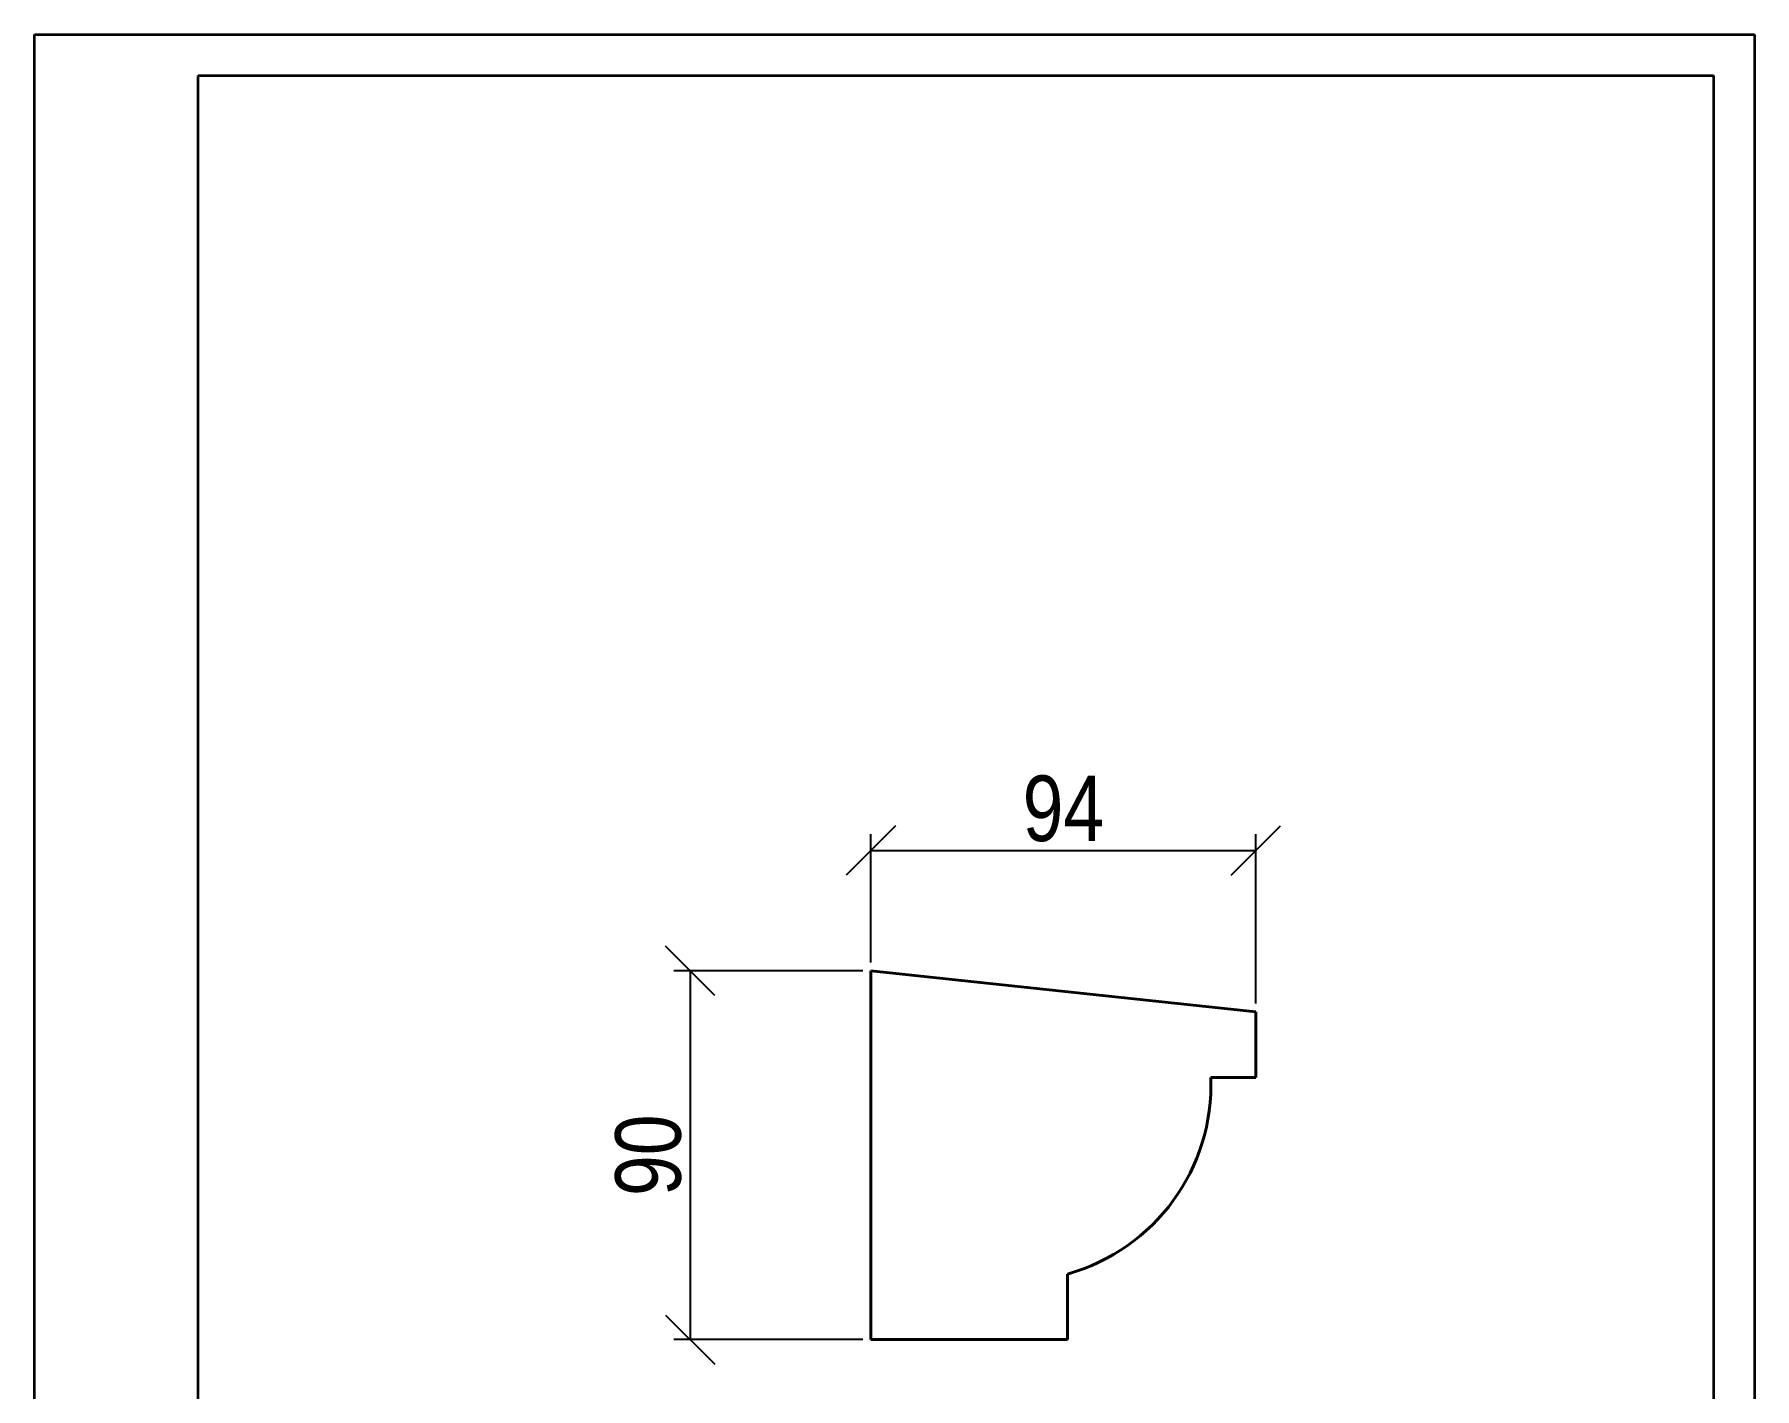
# Model space of a CAD drawing. Header units: millimetres. Extents: x 0 to 420, y 0 to 594.
# Drawn here: x 0 to 420, y 263.5 to 594 of the extents above; entities that cross this region are included whole.
import ezdxf

# ---------------------------------------------------------------- set-up
doc = ezdxf.new("R2010")
doc.units = ezdxf.units.MM
doc.layers.get('0').update_dxf_attribs({"lineweight": 35})
doc.layers.add('архио', color=252, linetype='Continuous', lineweight=40)
doc.layers.add('Размеры', color=5, linetype='Continuous', lineweight=9)
doc.styles.add('Размер', font='ARIAL.TTF', dxfattribs={"width": 0.8})
doc.dimstyles.new('M 1-1_h16_(M 1-4)', dxfattribs={"dimtxt": 16, "dimasz": 12, "dimexe": 4, "dimexo": 2, "dimgap": 2, "dimtad": 1, "dimdec": 0, "dimtxsty": 'Размер', "dimblk": 'OBLIQUE', "dimcen": 2.5, "dimadec": 0, "dimazin": 0, "dimtfac": 1, "dimtdec": 0, "dimtmove": 0, "dimatfit": 3, "dimfxl": 0, "dimarcsym": 0})

# ---------------------------------------------------------------- blocks, each defined once
blk = doc.blocks.new('A$C49AA496E')
for p, q in [((-5.684341886080801e-14, -2.788019628496841e-07), (-5.684341886080801e-14, 296.999999721198)), ((-5.684341886080801e-14, 296.999999721198), (210, 296.999999721198)), ((210, 296.999999721198), (210, -2.788019628496841e-07)), ((20, 4.999999721198037), (20, 291.999999721198)), ((20, 291.999999721198), (205, 291.9999997211971)), ((205, 291.999999721198), (205, 4.999999721198037))]:
    blk.add_line(p, q)
blk = doc.blocks.new('_Oblique')
at = {"color": 0, "linetype": 'ByBlock', "lineweight": -2}
blk.add_line((-0.5, -0.5), (0.5, 0.5), dxfattribs=at)
blk = doc.blocks.new('*D265')
at = {"layer": 'Defpoints', "color": 0}
for p in [(204.2343155099334, 365.4837930929043), (160.0959679154076, 275.4837930929043), (204.2343155099334, 275.4837930929043)]:
    blk.add_point(p, dxfattribs=at)
at = {"layer": 'Размеры', "color": 0, "lineweight": -2}
for p, q in [((202.2343155099334, 365.4837930929043), (156.0959679154076, 365.4837930929043)), ((160.0959679154076, 365.4837930929043), (160.0959679154076, 275.4837930929043)), ((202.2343155099334, 275.4837930929043), (156.0959679154076, 275.4837930929043))]:
    blk.add_line(p, q, dxfattribs=at)
at = {"layer": 'Размеры', "color": 0, "lineweight": -2, "xscale": 12, "yscale": 12, "zscale": 12}
for p, rotation in [((160.0959679154076, 365.4837930929043), 90), ((160.0959679154076, 275.4837930929043), 270)]:
    blk.add_blockref('_Oblique', p, dxfattribs=dict(at, rotation=rotation))
at = {"layer": 'Размеры', "color": 0, "insert": (149.9268001118605, 320.4837930929043), "char_height": 16, "attachment_point": 5, "rotation": 90, "style": 'Размер'}
blk.add_mtext('90', dxfattribs=at)
blk = doc.blocks.new('*D267')
at = {"layer": 'Defpoints', "color": 0}
for p in [(298.2343155099334, 394.868720414901), (204.2343155099334, 365.4837930929043), (298.2343155099334, 355.4837930929043)]:
    blk.add_point(p, dxfattribs=at)
at = {"layer": 'Размеры', "color": 0, "lineweight": -2}
for p, q in [((204.2343155099334, 367.4837930929043), (204.2343155099334, 398.868720414901)), ((204.2343155099334, 394.868720414901), (298.2343155099334, 394.868720414901)), ((298.2343155099334, 357.4837930929043), (298.2343155099334, 398.868720414901))]:
    blk.add_line(p, q, dxfattribs=at)
at = {"layer": 'Размеры', "color": 0, "lineweight": -2, "xscale": 12, "yscale": 12, "zscale": 12, "rotation": 180}
blk.add_blockref('_Oblique', (204.2343155099334, 394.868720414901), dxfattribs=at)
at = {"layer": 'Размеры', "color": 0, "lineweight": -2, "xscale": 12, "yscale": 12, "zscale": 12}
blk.add_blockref('_Oblique', (298.2343155099334, 394.868720414901), dxfattribs=at)
at = {"layer": 'Размеры', "color": 0, "insert": (251.2343155099334, 405.037888218448), "char_height": 16, "attachment_point": 5, "style": 'Размер'}
blk.add_mtext('94', dxfattribs=at)

msp = doc.modelspace()

# ---------------------------------------------------------------- linework, layer by layer
at = {"layer": 'архио'}
for p, q in [((204.2343155099334, 275.4837930929043), (204.2343155099334, 365.4837930929043)), ((298.2343155099334, 355.4837930929043), (204.2343155099334, 365.4837930929043)), ((298.2343155099334, 355.4837930929043), (298.2343155099261, 339.4837930929079)), ((298.2343155099261, 339.4837930929079), (287.2343155099261, 339.4837930929079)), ((252.2343155099406, 291.4837930929079), (252.2343155099334, 275.4837930929043)), ((252.2343155099334, 275.4837930929043), (204.2343155099334, 275.4837930929043))]:
    msp.add_line(p, q, dxfattribs=at)
msp.add_arc((239.2675025306562, 337.6991775569641), 48, 285.6727131056102, 2.130718960211044, dxfattribs=at)

# ---------------------------------------------------------------- block references
at = {"xscale": 2, "yscale": 2, "zscale": 2}
msp.add_blockref('A$C49AA496E', (1.13686837721616e-13, 5.576039256993681e-07), dxfattribs=at)

# ---------------------------------------------------------------- dimensions: what is measured, and where the dimension line sits
at = {"layer": 'Размеры'}
dim = msp.add_linear_dim(base=(298.2343155099334, 394.868720414901), p1=(204.2343155099334, 365.4837930929043), p2=(298.2343155099334, 355.4837930929043), dimstyle='M 1-1_h16_(M 1-4)', dxfattribs=at)
dim.commit()
dim.dimension.update_dxf_attribs({"geometry": '*D267', "text_midpoint": (251.2343155099334, 394.868720414901), "dimtype": 160})
dim = msp.add_linear_dim(base=(160.0959679154076, 275.4837930929043), p1=(204.2343155099334, 365.4837930929043), p2=(204.2343155099334, 275.4837930929043), angle=90, dimstyle='M 1-1_h16_(M 1-4)', dxfattribs=at)
dim.commit()
dim.dimension.update_dxf_attribs({"geometry": '*D265', "text_midpoint": (160.0959679154075, 320.4837930929043), "dimtype": 160})

doc.saveas('drawing.dxf')
